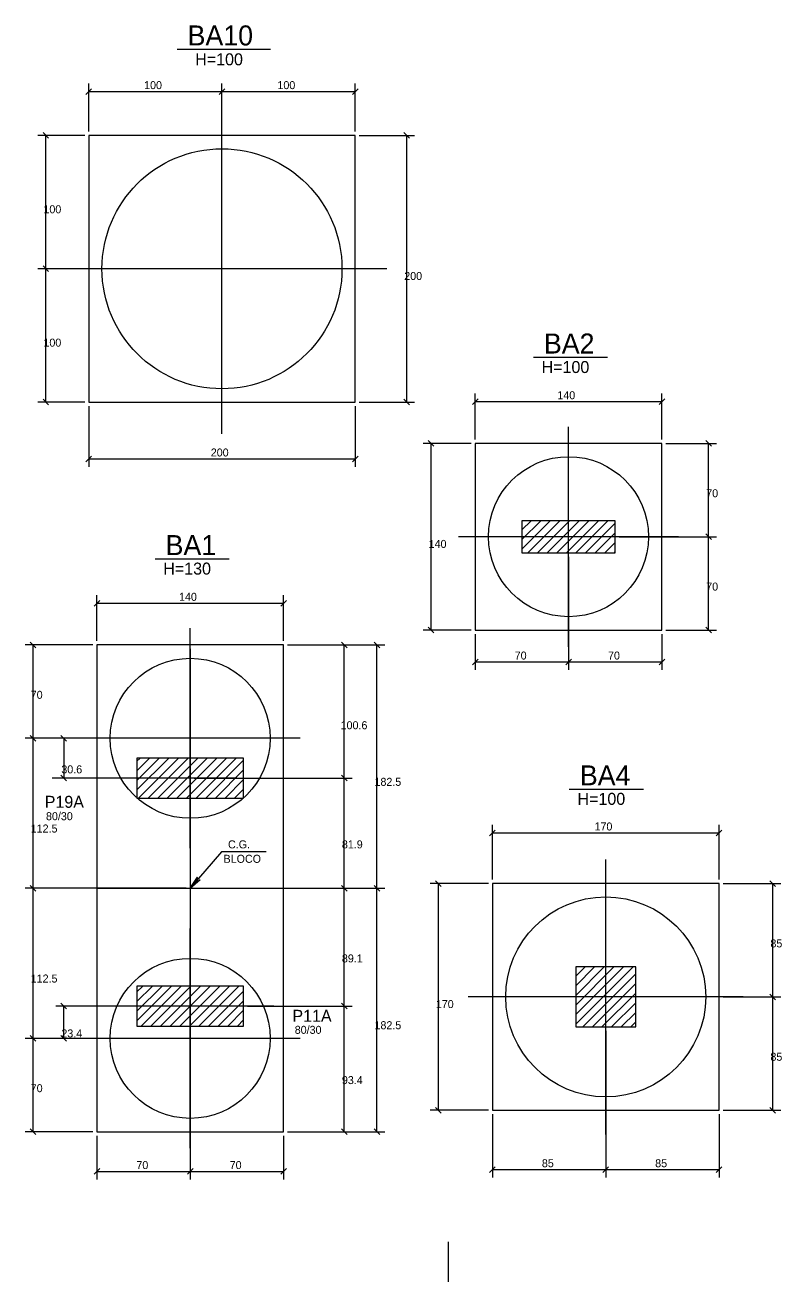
# Model space of a CAD drawing. Header units: metres. Extents: x -5 to 8419, y -6 to 3991.
# Drawn here: x 1699 to 2645, y 491 to 2061 of the extents above; entities that cross this region are included whole.
import ezdxf

# ---------------------------------------------------------------- set-up
doc = ezdxf.new("R2010")
doc.units = ezdxf.units.M

msp = doc.modelspace()

# ---------------------------------------------------------------- linework, layer by layer
for centre, radius in [((1945.05849, 1756.834172), 150.003), ((2378.36699, 1421.953124), 100.002), ((1905.37319, 1170.032904), 100.002), ((2424.844979, 846.852035), 125.0025), ((1905.37319, 795.025404), 100.002)]:
    msp.add_circle(centre, radius)
at = {"layer": '1', "color": 1}
for p, q in [((1945.05849, 1550.654149), (1945.05849, 1963.014196)), ((2151.238513, 1756.834172), (1738.878166, 1756.834172)), ((2378.36699, 1284.499775), (2378.36699, 1559.406473)), ((2515.820339, 1421.953124), (2240.913441, 1421.953124)), ((1905.37319, 1032.579555), (1905.37319, 1307.486253)), ((2042.826539, 1170.032904), (1767.919641, 1170.032904)), ((2424.844979, 675.035349), (2424.844979, 1018.668721)), ((1905.37319, 657.572055), (1905.37319, 932.478753)), ((2596.661666, 846.852035), (2253.028043, 846.852035)), ((2042.826539, 795.025404), (1767.919641, 795.025404))]:
    msp.add_line(p, q, dxfattribs=at)
at = {"layer": '2', "color": 2}
for p, q in [((1774.852764, 1974.83736), (1781.923832, 1981.908428)), ((1941.522956, 1974.83736), (1948.594024, 1981.908428)), ((1941.522956, 1974.83736), (1948.594024, 1981.908428)), ((2108.192764, 1974.83736), (2115.263832, 1981.908428)), ((1728.370628, 1919.968638), (1721.29956, 1927.039706)), ((2172.40552, 1927.039706), (2179.476588, 1919.968638)), ((1728.370628, 1753.298638), (1721.29956, 1760.369706)), ((1728.370628, 1753.298638), (1721.29956, 1760.369706)), ((1728.370628, 1586.628638), (1721.29956, 1593.699706)), ((2172.40552, 1593.699706), (2179.476588, 1586.628638)), ((2258.162456, 1587.234811), (2265.233524, 1594.305878)), ((2491.500456, 1587.234811), (2498.571524, 1594.305878)), ((2209.994501, 1535.08659), (2202.923433, 1542.157658)), ((2557.023446, 1535.08659), (2549.952378, 1542.157658)), ((1774.852764, 1515.70218), (1781.923832, 1522.773248)), ((2108.192764, 1515.70218), (2115.263832, 1522.773248)), ((2557.023446, 1418.41759), (2549.952378, 1425.488658)), ((2557.023446, 1418.41759), (2549.952378, 1425.488658)), ((1785.168656, 1335.31459), (1792.239724, 1342.385658)), ((2018.506656, 1335.31459), (2025.577724, 1342.385658)), ((2209.994501, 1301.74859), (2202.923433, 1308.819658)), ((2557.023446, 1301.74859), (2549.952378, 1308.819658)), ((1712.479981, 1283.16637), (1705.408913, 1290.237437)), ((2101.536384, 1283.16637), (2094.465317, 1290.237437)), ((2142.28106, 1283.16637), (2135.209993, 1290.237437)), ((2258.162456, 1261.891734), (2265.233524, 1268.962801)), ((2374.831456, 1261.891734), (2381.902524, 1268.962801)), ((2374.831456, 1261.891734), (2381.902524, 1268.962801)), ((2491.500456, 1261.891734), (2498.571524, 1268.962801)), ((1712.479981, 1166.49737), (1705.408913, 1173.568437)), ((1712.479981, 1166.49737), (1705.408913, 1173.568437)), ((1743.692714, 1173.568437), (1750.763782, 1166.49737)), ((1743.692714, 1123.900777), (1750.763782, 1116.82971)), ((2101.536384, 1116.82971), (2094.465317, 1123.900777)), ((2101.536384, 1116.82971), (2094.465317, 1123.900777)), ((2279.639945, 1048.306989), (2286.711013, 1055.378057)), ((2562.978945, 1048.306989), (2570.050013, 1055.378057)), ((2211.884525, 992.057069), (2218.955593, 984.986001)), ((2637.286333, 984.986001), (2630.215265, 992.057069)), ((1712.479981, 978.99362), (1705.408913, 986.064687)), ((1712.479981, 978.99362), (1705.408913, 986.064687)), ((2101.536384, 978.99362), (2094.465317, 986.064687)), ((2101.536384, 978.99362), (2094.465317, 986.064687)), ((2142.28106, 978.99362), (2135.209993, 986.064687)), ((2142.28106, 978.99362), (2135.209993, 986.064687)), ((2637.286333, 843.316501), (2630.215265, 850.387569)), ((2637.286333, 843.316501), (2630.215265, 850.387569)), ((1750.763782, 831.82401), (1743.692714, 838.895077)), ((2101.536384, 831.82401), (2094.465317, 838.895077)), ((2101.536384, 831.82401), (2094.465317, 838.895077)), ((1712.479981, 791.48987), (1705.408913, 798.560937)), ((1712.479981, 791.48987), (1705.408913, 798.560937)), ((1750.763782, 791.48987), (1743.692714, 798.560937)), ((2211.884525, 708.718069), (2218.955593, 701.647001)), ((2637.286333, 701.647001), (2630.215265, 708.718069)), ((1712.479981, 674.82087), (1705.408913, 681.891937)), ((2101.536384, 674.82087), (2094.465317, 681.891937)), ((2142.28106, 674.82087), (2135.209993, 681.891937)), ((1785.168656, 625.109303), (1792.239724, 632.180371)), ((1901.837656, 625.109303), (1908.908724, 632.180371)), ((1901.837656, 625.109303), (1908.908724, 632.180371)), ((2018.506656, 625.109303), (2025.577724, 632.180371)), ((2279.639945, 627.394781), (2286.711013, 634.465849)), ((2421.309445, 627.394781), (2428.380513, 634.465849)), ((2421.309445, 627.394781), (2428.380513, 634.465849)), ((2562.978945, 627.394781), (2570.050013, 634.465849))]:
    msp.add_line(p, q, dxfattribs=at)
at = {"layer": '3', "color": 3}
for p, q in [((1888.838113, 2031.375054), (2005.88776, 2031.375054)), ((2334.355362, 1646.326677), (2427.014326, 1646.326677)), ((2320.03249, 1430.492159), (2331.493855, 1441.953524)), ((2320.03249, 1418.471344), (2343.51467, 1441.953524)), ((2320.03249, 1406.450528), (2355.535485, 1441.953524)), ((2327.5555, 1401.952724), (2367.5563, 1441.953524)), ((2339.576316, 1401.952724), (2379.577116, 1441.953524)), ((2351.597131, 1401.952724), (2391.597931, 1441.953524)), ((2363.617946, 1401.952724), (2403.618746, 1441.953524)), ((2375.638762, 1401.952724), (2415.639562, 1441.953524)), ((2387.659577, 1401.952724), (2427.660377, 1441.953524)), ((2399.680392, 1401.952724), (2436.70149, 1438.973821)), ((2411.701207, 1401.952724), (2436.70149, 1426.953006)), ((2423.722023, 1401.952724), (2436.70149, 1414.932191)), ((2435.742838, 1401.952724), (2436.70149, 1402.911376)), ((1861.361562, 1394.406457), (1954.020526, 1394.406457)), ((1838.70519, 1141.497904), (1842.57303, 1145.365744)), ((1838.70519, 1129.477088), (1854.593845, 1145.365744)), ((1838.70519, 1117.456273), (1866.61466, 1145.365744)), ((1838.70519, 1105.435458), (1878.635476, 1145.365744)), ((1840.655291, 1095.364744), (1890.656291, 1145.365744)), ((1852.676106, 1095.364744), (1902.677106, 1145.365744)), ((1864.696921, 1095.364744), (1914.697921, 1145.365744)), ((1876.717737, 1095.364744), (1926.718737, 1145.365744)), ((1888.738552, 1095.364744), (1938.739552, 1145.365744)), ((1900.759367, 1095.364744), (1950.760367, 1145.365744)), ((1912.780183, 1095.364744), (1962.781183, 1145.365744)), ((1924.800998, 1095.364744), (1972.04119, 1142.604936)), ((1936.821813, 1095.364744), (1972.04119, 1130.58412)), ((1948.842628, 1095.364744), (1972.04119, 1118.563305)), ((1960.863444, 1095.364744), (1972.04119, 1106.54249)), ((2379.260151, 1106.635947), (2471.919114, 1106.635947)), ((2387.344229, 872.721504), (2398.97551, 884.352785)), ((2387.344229, 860.700689), (2410.996325, 884.352785)), ((2387.344229, 848.679873), (2423.017141, 884.352785)), ((2387.344229, 836.659058), (2435.037956, 884.352785)), ((2387.344229, 824.638243), (2447.058771, 884.352785)), ((2387.344229, 812.617428), (2459.079587, 884.352785)), ((2396.098902, 809.351285), (2462.345729, 875.598112)), ((1838.70519, 852.998337), (1846.066897, 860.360044)), ((1838.70519, 840.977522), (1858.087712, 860.360044)), ((1838.70519, 828.956706), (1870.108527, 860.360044)), ((1838.70519, 816.935891), (1882.129342, 860.360044)), ((1844.149158, 810.359044), (1894.150158, 860.360044)), ((1856.169973, 810.359044), (1906.170973, 860.360044)), ((1868.190788, 810.359044), (1918.191788, 860.360044)), ((1880.211603, 810.359044), (1930.212603, 860.360044)), ((1892.232419, 810.359044), (1942.233419, 860.360044)), ((1904.253234, 810.359044), (1954.254234, 860.360044)), ((1916.274049, 810.359044), (1966.275049, 860.360044)), ((1928.294865, 810.359044), (1972.04119, 854.105369)), ((2408.119717, 809.351285), (2462.345729, 863.577297)), ((2420.140532, 809.351285), (2462.345729, 851.556482)), ((1940.31568, 810.359044), (1972.04119, 842.084554)), ((2432.161348, 809.351285), (2462.345729, 839.535666)), ((1952.336495, 810.359044), (1972.04119, 830.063738)), ((1964.35731, 810.359044), (1972.04119, 818.042923)), ((2444.182163, 809.351285), (2462.345729, 827.514851)), ((2456.202978, 809.351285), (2462.345729, 815.494036)), ((2227.936033, 540.681107), (2227.936033, 490.681607))]:
    msp.add_line(p, q, dxfattribs=at)
for points in [[(1778.388298, 1590.164172), (2111.728298, 1590.164172), (2111.728298, 1923.504172), (1778.388298, 1923.504172), (1778.388298, 1590.164172)], [(2495.03599, 1305.284124), (2495.03599, 1538.622124), (2261.69799, 1538.622124), (2261.69799, 1305.284124), (2495.03599, 1305.284124)], [(2022.04219, 678.356404), (2022.04219, 1286.701904), (1788.70419, 1286.701904), (1788.70419, 678.356404), (2022.04219, 678.356404)], [(2566.514479, 705.182535), (2566.514479, 988.521535), (2283.175479, 988.521535), (2283.175479, 705.182535), (2566.514479, 705.182535)]]:
    msp.add_lwpolyline(points, dxfattribs=at)
at = {"layer": '7', "color": 7}
for points in [[(2320.03249, 1401.952724), (2436.70149, 1401.952724), (2436.70149, 1441.953524), (2320.03249, 1441.953524), (2320.03249, 1401.952724)], [(1838.70519, 1095.364744), (1972.04119, 1095.364744), (1972.04119, 1145.365744), (1838.70519, 1145.365744), (1838.70519, 1095.364744)], [(2387.344229, 809.351285), (2462.345729, 809.351285), (2462.345729, 884.352785), (2387.344229, 884.352785), (2387.344229, 809.351285)], [(1838.70519, 810.359044), (1972.04119, 810.359044), (1972.04119, 860.360044), (1838.70519, 860.360044), (1838.70519, 810.359044)]]:
    msp.add_lwpolyline(points, dxfattribs=at)
at = {"layer": '9', "color": 9}
for p, q in [((1778.388298, 1928.504172), (1778.388298, 1988.372894)), ((1945.05849, 1928.504172), (1945.05849, 1988.372894)), ((2111.728298, 1928.504172), (2111.728298, 1988.372894)), ((1778.388298, 1978.372894), (1945.05849, 1978.372894)), ((1945.05849, 1978.372894), (2111.728298, 1978.372894)), ((1773.388298, 1923.504172), (1714.835094, 1923.504172)), ((1724.835094, 1756.834172), (1724.835094, 1923.504172)), ((2116.728298, 1923.504172), (2185.941054, 1923.504172)), ((2175.941054, 1923.504172), (2175.941054, 1590.164172)), ((1773.388298, 1756.834172), (1714.835094, 1756.834172)), ((1724.835094, 1590.164172), (1724.835094, 1756.834172)), ((1773.388298, 1590.164172), (1714.835094, 1590.164172)), ((2116.728298, 1590.164172), (2185.941054, 1590.164172)), ((2261.69799, 1543.622124), (2261.69799, 1600.770344)), ((2261.69799, 1590.770344), (2495.03599, 1590.770344)), ((2495.03599, 1543.622124), (2495.03599, 1600.770344)), ((1778.388298, 1585.164172), (1778.388298, 1509.237714)), ((2111.728298, 1585.164172), (2111.728298, 1509.237714)), ((2256.69799, 1538.622124), (2196.458967, 1538.622124)), ((2206.458967, 1305.284124), (2206.458967, 1538.622124)), ((2500.03599, 1538.622124), (2563.487912, 1538.622124)), ((2553.487912, 1421.953124), (2553.487912, 1538.622124)), ((1778.388298, 1519.237714), (2111.728298, 1519.237714)), ((2441.70149, 1421.953124), (2563.487912, 1421.953124)), ((2553.487912, 1305.284124), (2553.487912, 1421.953124)), ((2378.36699, 1396.952724), (2378.36699, 1255.427267)), ((1788.70419, 1291.701904), (1788.70419, 1348.850124)), ((1788.70419, 1338.850124), (2022.04219, 1338.850124)), ((2022.04219, 1291.701904), (2022.04219, 1348.850124)), ((2256.69799, 1305.284124), (2196.458967, 1305.284124)), ((2500.03599, 1305.284124), (2563.487912, 1305.284124)), ((2261.69799, 1300.284124), (2261.69799, 1255.427267)), ((2495.03599, 1300.284124), (2495.03599, 1255.427267)), ((1783.70419, 1286.701904), (1698.944447, 1286.701904)), ((1708.944447, 1170.032904), (1708.944447, 1286.701904)), ((1905.37319, 1281.701904), (1905.37319, 618.644837)), ((2027.04219, 1286.701904), (2148.745527, 1286.701904)), ((2027.04219, 1286.701904), (2108.000851, 1286.701904)), ((2098.000851, 1120.365244), (2098.000851, 1286.701904)), ((2138.745527, 982.529154), (2138.745527, 1286.701904)), ((2261.69799, 1265.427267), (2378.36699, 1265.427267)), ((2378.36699, 1265.427267), (2495.03599, 1265.427267)), ((1900.37319, 1170.032904), (1698.944447, 1170.032904)), ((1708.944447, 982.529154), (1708.944447, 1170.032904)), ((1747.228248, 1170.032904), (1747.228248, 1120.365244)), ((1963.70769, 1120.365244), (1732.689731, 1120.365244)), ((1910.37319, 1120.365244), (2108.000851, 1120.365244)), ((2098.000851, 982.529154), (2098.000851, 1120.365244)), ((2283.175479, 993.521535), (2283.175479, 1061.842523)), ((2566.514479, 993.521535), (2566.514479, 1061.842523)), ((2283.175479, 1051.842523), (2566.514479, 1051.842523)), ((1900.37319, 982.529154), (1698.944447, 982.529154)), ((1708.944447, 795.025404), (1708.944447, 982.529154)), ((1788.70419, 982.529154), (2111.831033, 982.529154)), ((2027.04219, 982.529154), (2148.745527, 982.529154)), ((2085.567993, 982.529154), (2108.000851, 982.529154)), ((2098.000851, 835.359544), (2098.000851, 982.529154)), ((2138.745527, 678.356404), (2138.745527, 982.529154)), ((2278.175479, 988.521535), (2205.420059, 988.521535)), ((2215.420059, 988.521535), (2215.420059, 705.182535)), ((2571.514479, 988.521535), (2643.750799, 988.521535)), ((2633.750799, 846.852035), (2633.750799, 988.521535)), ((1783.70419, 835.359544), (1737.228248, 835.359544)), ((1747.228248, 795.025404), (1747.228248, 835.359544)), ((2009.934023, 835.359544), (1750.84699, 835.359544)), ((1977.04119, 835.359544), (2108.000851, 835.359544)), ((2098.000851, 678.356404), (2098.000851, 835.359544)), ((2571.514479, 846.852035), (2643.750799, 846.852035)), ((2633.750799, 705.182535), (2633.750799, 846.852035)), ((2424.844979, 804.351285), (2424.844979, 620.930315)), ((1900.37319, 795.025404), (1698.944447, 795.025404)), ((1708.944447, 678.356404), (1708.944447, 795.025404)), ((1783.70419, 795.025404), (1737.228248, 795.025404)), ((2278.175479, 705.182535), (2205.420059, 705.182535)), ((2283.175479, 700.182535), (2283.175479, 620.930315)), ((2566.514479, 700.182535), (2566.514479, 620.930315)), ((2571.514479, 705.182535), (2643.750799, 705.182535)), ((1783.70419, 678.356404), (1698.944447, 678.356404)), ((2027.04219, 678.356404), (2108.000851, 678.356404)), ((2032.04219, 678.356404), (2148.745527, 678.356404)), ((1788.70419, 673.356404), (1788.70419, 618.644837)), ((2022.04219, 673.356404), (2022.04219, 618.644837)), ((1788.70419, 628.644837), (1905.37319, 628.644837)), ((1905.37319, 628.644837), (2022.04219, 628.644837)), ((2283.175479, 630.930315), (2424.844979, 630.930315)), ((2424.844979, 630.930315), (2566.514479, 630.930315))]:
    msp.add_line(p, q, dxfattribs=at)
msp.add_lwpolyline([(2000.428323, 1028.330146), (1944.539304, 1028.330146), (1905.37319, 982.529154), (1914.459218, 996.501733), (1905.37319, 982.529154), (1917.765989, 993.673992)], dxfattribs=at)

# ---------------------------------------------------------------- texts
at = {"layer": '2', "color": 2}
for s, p in [('100', (1847.723394, 1981.372894)), ('100', (2014.393394, 1981.372894)), ('100', (1721.835094, 1826.169172)), ('200', (2172.941054, 1742.834172)), ('100', (1721.835094, 1659.499172)), ('140', (2364.36699, 1593.770344)), ('200', (1931.058298, 1522.237714)), ('70', (2550.487912, 1471.287624)), ('140', (2203.458967, 1407.953124)), ('140', (1891.37319, 1341.850124)), ('70', (2550.487912, 1354.618624)), ('70', (2311.03249, 1268.427267)), ('70', (2427.70149, 1268.427267)), ('70', (1705.944447, 1219.367404)), ('100.6', (2093.399024, 1181.32992)), ('30.6', (1744.228248, 1126.199074)), ('182.5', (2135.745527, 1110.615529)), ('112.5', (1705.944447, 1052.281029)), ('170', (2410.844979, 1054.842523)), ('81.9', (2095.000851, 1032.447199)), ('85', (2630.750799, 908.686785)), ('89.1', (2095.000851, 889.944349)), ('112.5', (1705.944447, 864.777279)), ('170', (2212.420059, 832.852035)), ('23.4', (1744.228248, 796.192474)), ('182.5', (2135.745527, 806.442779)), ('85', (2630.750799, 767.017285)), ('93.4', (2095.000851, 737.857974)), ('70', (1705.944447, 727.690904)), ('85', (2345.010229, 633.930315)), ('85', (2486.679729, 633.930315)), ('70', (1838.03869, 631.644837)), ('70', (1954.70769, 631.644837))]:
    msp.add_text(s, height=10, dxfattribs=at).set_placement(p)
at = {"layer": '3', "color": 3}
for s, height, p in [('BA10', 25, (1902.091015, 2035.957563)), ('H=100', 15, (1911.566282, 2011.105061)), ('BA2', 25, (2347.608264, 1650.909186)), ('H=100', 15, (2344.635488, 1626.541673)), ('BA1', 25, (1874.614464, 1398.988965)), ('H=130', 15, (1871.641688, 1374.621452)), ('BA4', 25, (2392.513053, 1111.218455)), ('H=100', 15, (2389.540277, 1086.850942)), ('80/30', 10, (1725.036083, 1067.652718)), ('C.G.', 10, (1952.58668, 1032.444424)), ('BLOCO', 10, (1947.041291, 1014.423813)), ('80/30', 10, (2036.026675, 800.675168))]:
    msp.add_text(s, height=height, dxfattribs=at).set_placement(p)
at = {"layer": '4', "color": 4}
for s, p in [('P19A', (1723.446859, 1083.123802)), ('P11A', (2033.107323, 815.675168))]:
    msp.add_text(s, height=15, dxfattribs=at).set_placement(p)

doc.saveas('drawing.dxf')
